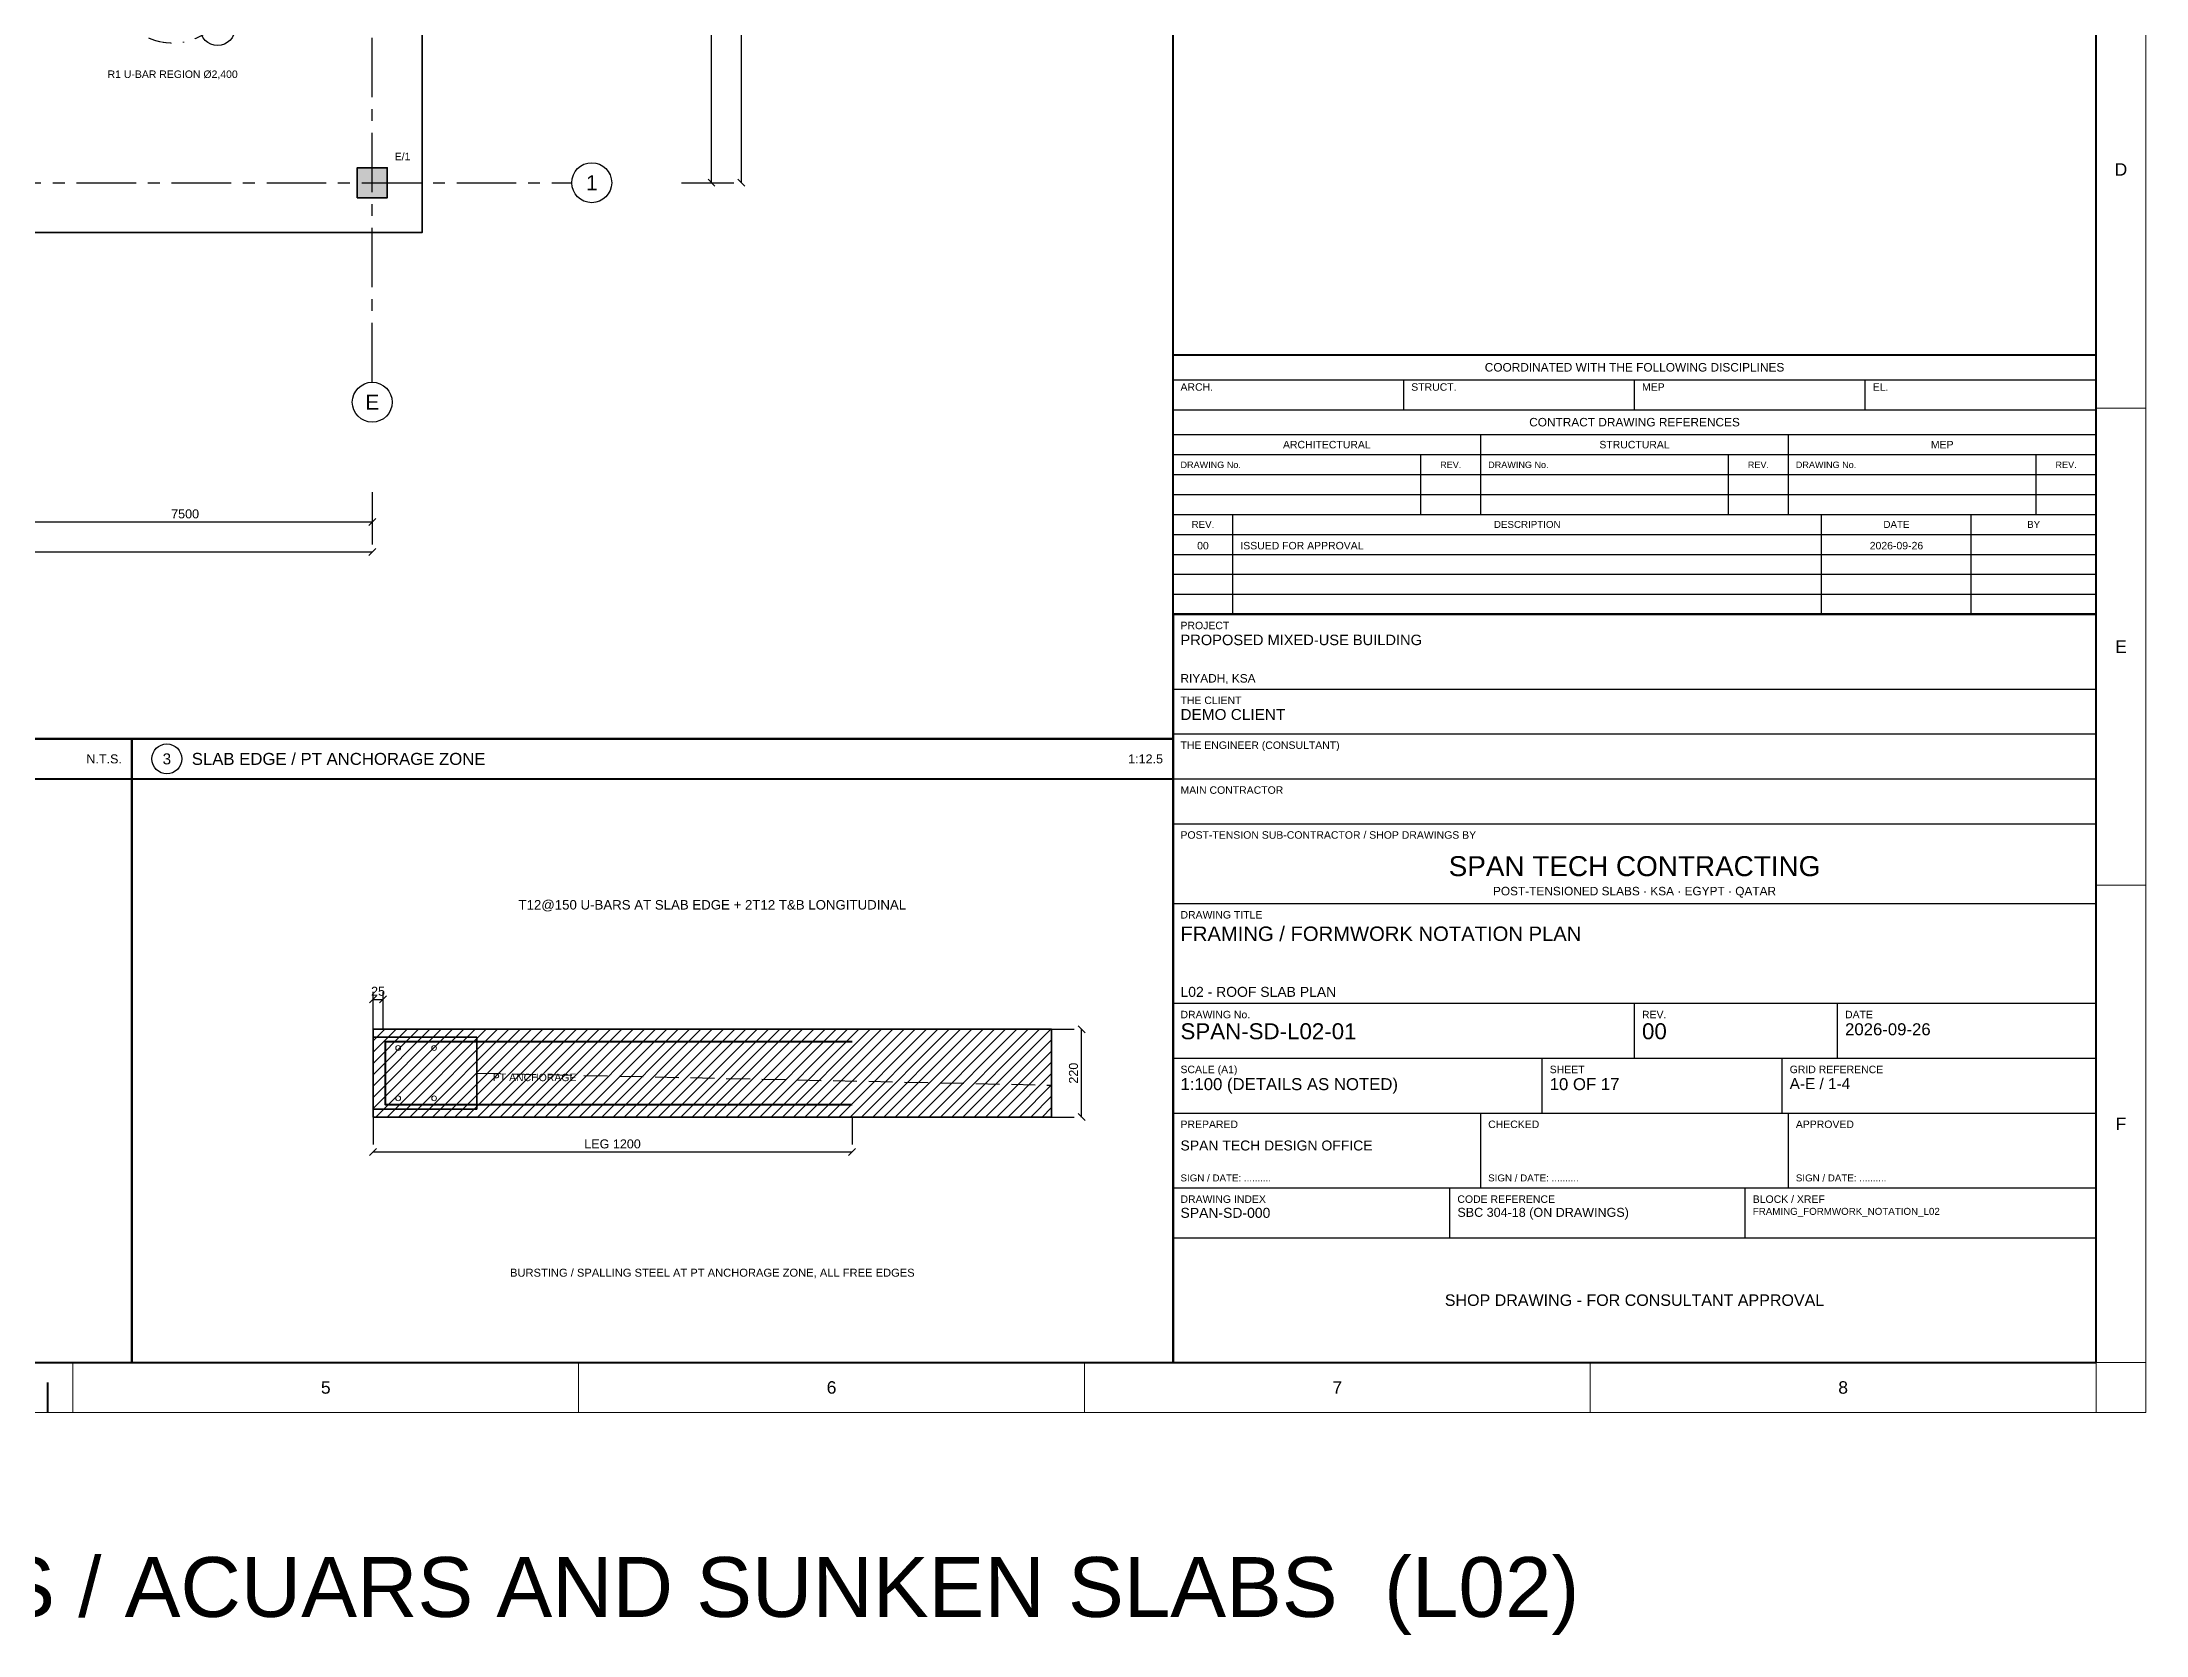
# Model space of a CAD drawing. Header units: millimetres. Extents: x 0 to 396150, y -260000 to 91864.
# Drawn here: x 131933 to 174100, y -134461 to -102531 of the extents above; entities that cross this region are included whole.
import ezdxf
from ezdxf.enums import TextEntityAlignment as Align

# ---------------------------------------------------------------- set-up
doc = ezdxf.new("R2010")
doc.units = ezdxf.units.MM
doc.header["$LTSCALE"] = 37.5
for name, pattern in [('CENTER', [50.8, 31.75, -6.35, 6.35, -6.35]), ('DASHDOT', [25.4, 12.7, -6.35, 0, -6.35]), ('DASHED', [19.05, 12.7, -6.35])]:
    doc.linetypes.add(name, pattern=pattern)
doc.layers.get('0').update_dxf_attribs({"linetype": 'CONTINUOUS'})
for name, color, linetype in [('SPAN-CALLOUT', 3, 'CONTINUOUS'), ('SPAN-COL-HATCH', 8, 'CONTINUOUS'), ('SPAN-DETAIL', 7, 'CONTINUOUS'), ('SPAN-DETAIL-HATCH', 8, 'CONTINUOUS'), ('SPAN-DIM', 8, 'CONTINUOUS'), ('SPAN-GRID', 8, 'CENTER'), ('SPAN-GRID-BUBBLE', 8, 'CONTINUOUS'), ('SPAN-PT-TENDON', 3, 'CONTINUOUS'), ('SPAN-PT-ZONE', 4, 'DASHDOT'), ('SPAN-RB-TEXT', 7, 'CONTINUOUS'), ('SPAN-SHEET-NOTES', 7, 'CONTINUOUS'), ('SPAN-SHEET-TEXT', 2, 'CONTINUOUS'), ('SPAN-TEXT', 7, 'CONTINUOUS'), ('SPAN-XREF', 7, 'CONTINUOUS')]:
    doc.layers.add(name, color=color, linetype=linetype)
for name, color, linetype, lineweight in [('SPAN-COL', 7, 'CONTINUOUS', 35), ('SPAN-RB-UBAR', 6, 'CONTINUOUS', 20), ('SPAN-SHEET-FRAME', 7, 'CONTINUOUS', 50), ('SPAN-SHEET-TITLE', 7, 'CONTINUOUS', 25), ('SPAN-SLAB-EDGE', 3, 'CONTINUOUS', 35)]:
    doc.layers.add(name, color=color, linetype=linetype, lineweight=lineweight)
doc.styles.get("Standard").update_dxf_attribs({"font": 'arial.ttf'})

# ---------------------------------------------------------------- blocks, each defined once
blk = doc.blocks.new('FRAMING_FORMWORK_NOTATION_L02')
at = {"layer": 'SPAN-COL-HATCH'}
h = blk.add_hatch(color=256, dxfattribs=at)
h.dxf.hatch_style = 1
h.paths.add_polyline_path([(48250, 24350), (48850, 24350), (48850, 24950), (48250, 24950)])
at = {"layer": 'SPAN-DETAIL-HATCH'}
h = blk.add_hatch(dxfattribs=at)
h.set_pattern_fill('ANSI31', color=256, scale=50.3937)
h.paths.add_polyline_path([(48566.666667, 5920), (62166.666667, 5920), (62166.666667, 7680), (48566.666667, 7680)])
at = {"layer": 'SPAN-CALLOUT'}
for centre, radius in [((45450, 27750), 350), ((44433.333333, 13100), 300)]:
    blk.add_circle(centre, radius, dxfattribs=at)
at = {"layer": 'SPAN-COL'}
blk.add_lwpolyline([(48250, 24350), (48850, 24350), (48850, 24950), (48250, 24950)], close=True, dxfattribs=at)
at = {"layer": 'SPAN-DETAIL', "lineweight": 35}
blk.add_lwpolyline([(48566.666667, 5920), (62166.666667, 5920), (62166.666667, 7680), (48566.666667, 7680)], close=True, dxfattribs=at)
at = {"layer": 'SPAN-DIM'}
for p, q in [((55950, 24650), (55950, 48650)), ((55350, 24650), (55350, 32650)), ((54750, 24650), (55200, 24650)), ((54750, 24650), (55800, 24650)), ((55420, 24580), (55280, 24720)), ((56020, 24580), (55880, 24720)), ((48550, 18450), (48550, 18000)), ((48550, 18450), (48550, 17400)), ((41050, 17850), (48550, 17850)), ((48480, 17780), (48620, 17920)), ((48480, 17180), (48620, 17320)), ((18550, 17250), (48550, 17250)), ((48496.666667, 8210), (48636.666667, 8350)), ((48566.666667, 7680), (48566.666667, 8430)), ((48566.666667, 8280), (48766.666667, 8280)), ((48696.666667, 8210), (48836.666667, 8350)), ((48766.666667, 7680), (48766.666667, 8430)), ((62166.666667, 7680), (62616.666667, 7680)), ((62836.666667, 7610), (62696.666667, 7750)), ((62766.666667, 5920), (62766.666667, 7680)), ((48566.666667, 5920), (48566.666667, 5370)), ((58166.666667, 5920), (58166.666667, 5370)), ((62166.666667, 5920), (62616.666667, 5920)), ((62836.666667, 5850), (62696.666667, 5990)), ((48496.666667, 5150), (48636.666667, 5290)), ((48566.666667, 5220), (58166.666667, 5220)), ((58096.666667, 5150), (58236.666667, 5290))]:
    blk.add_line(p, q, dxfattribs=at)
at = {"layer": 'SPAN-GRID'}
for p, q in [((48550, 20650), (48550, 52650)), ((14050, 24650), (52550, 24650))]:
    blk.add_line(p, q, dxfattribs=at)
at = {"layer": 'SPAN-GRID-BUBBLE'}
for centre in [(52950, 24650), (48550, 20250)]:
    blk.add_circle(centre, 400, dxfattribs=at)
at = {"layer": 'SPAN-PT-TENDON', "lineweight": 35}
blk.add_lwpolyline([(48566.666667, 6080), (50646.666667, 6080), (50646.666667, 7520), (48566.666667, 7520)], close=True, dxfattribs=at)
at = {"layer": 'SPAN-PT-TENDON', "linetype": 'DASHED'}
blk.add_lwpolyline([(50646.666667, 6800), (62166.666667, 6560)], dxfattribs=at)
at = {"layer": 'SPAN-PT-ZONE'}
blk.add_lwpolyline([(17050, 23650), (49550, 23650), (49550, 49650), (17050, 49650)], close=True, dxfattribs=at)
at = {"layer": 'SPAN-RB-UBAR'}
for p, q in [((58166.666667, 7432), (58166.666667, 7432)), ((58166.666667, 7432), (58166.666667, 7432)), ((58166.666667, 6168), (58166.666667, 6168)), ((58166.666667, 6168), (58166.666667, 6168))]:
    blk.add_line(p, q, dxfattribs=at)
at = {"layer": 'SPAN-RB-UBAR', "lineweight": 70}
blk.add_lwpolyline([(58166.666667, 6168), (48814.666667, 6168), (48814.666667, 7432), (58166.666667, 7432)], dxfattribs=at)
at = {"layer": 'SPAN-RB-UBAR', "linetype": 'DASHDOT'}
blk.add_circle((44550, 28650), 1200, dxfattribs=at)
at = {"layer": 'SPAN-RB-UBAR'}
for centre in [(49070.666667, 7304), (49790.666667, 7304), (49070.666667, 6296), (49790.666667, 6296)]:
    blk.add_circle(centre, 48, dxfattribs=at)
at = {"layer": 'SPAN-SHEET-FRAME'}
for p, q in [((64600, 1000), (64600, 58400)), ((64600, 21200), (83100, 21200)), ((64600, 16000), (83100, 16000)), ((2000, 13500), (64600, 13500)), ((22866.666667, 12700), (43733.333333, 12700)), ((43733.333333, 12700), (64600, 12700)), ((42050, 0), (42050, 600))]:
    blk.add_line(p, q, dxfattribs=at)
at = {"layer": 'SPAN-SHEET-FRAME', "lineweight": 13}
for p, q in [((83100, 20133.333333), (84100, 20133.333333)), ((83100, 10566.666667), (84100, 10566.666667)), ((42550, 0), (42550, 1000)), ((52687.5, 0), (52687.5, 1000)), ((62825, 0), (62825, 1000)), ((72962.5, 0), (72962.5, 1000)), ((83100, 0), (83100, 1000)), ((83100, 1000), (84100, 1000))]:
    blk.add_line(p, q, dxfattribs=at)
blk.add_lwpolyline([(0, 0), (84100, 0), (84100, 59400), (0, 59400)], close=True, dxfattribs=at)
at = {"layer": 'SPAN-SHEET-FRAME'}
for points in [[(2000, 1000), (83100, 1000), (83100, 58400), (2000, 58400)], [(22866.666667, 1000), (43733.333333, 1000), (43733.333333, 13500), (22866.666667, 13500)], [(43733.333333, 1000), (64600, 1000), (64600, 13500), (43733.333333, 13500)]]:
    blk.add_lwpolyline(points, close=True, dxfattribs=at)
at = {"layer": 'SPAN-SHEET-TITLE'}
for p, q in [((64600, 20700), (83100, 20700)), ((69225, 20100), (69225, 20700)), ((73850, 20100), (73850, 20700)), ((78475, 20100), (78475, 20700)), ((64600, 20100), (83100, 20100)), ((64600, 19600), (83100, 19600)), ((70766.666667, 19200), (70766.666667, 19600)), ((76933.333333, 19200), (76933.333333, 19600)), ((64600, 19200), (83100, 19200)), ((69566.666667, 18800), (69566.666667, 19200)), ((70766.666667, 18800), (70766.666667, 19200)), ((75733.333333, 18800), (75733.333333, 19200)), ((76933.333333, 18800), (76933.333333, 19200)), ((81900, 18800), (81900, 19200)), ((64600, 18800), (83100, 18800)), ((69566.666667, 18400), (69566.666667, 18800)), ((70766.666667, 18400), (70766.666667, 18800)), ((75733.333333, 18400), (75733.333333, 18800)), ((76933.333333, 18400), (76933.333333, 18800)), ((81900, 18400), (81900, 18800)), ((64600, 18400), (83100, 18400)), ((69566.666667, 18000), (69566.666667, 18400)), ((70766.666667, 18000), (70766.666667, 18400)), ((75733.333333, 18000), (75733.333333, 18400)), ((76933.333333, 18000), (76933.333333, 18400)), ((81900, 18000), (81900, 18400)), ((64600, 18000), (83100, 18000)), ((65800, 17600), (65800, 18000)), ((77600, 17600), (77600, 18000)), ((80600, 17600), (80600, 18000)), ((64600, 17600), (83100, 17600)), ((65800, 17200), (65800, 17600)), ((77600, 17200), (77600, 17600)), ((80600, 17200), (80600, 17600)), ((64600, 17200), (83100, 17200)), ((65800, 16800), (65800, 17200)), ((77600, 16800), (77600, 17200)), ((80600, 16800), (80600, 17200)), ((64600, 16800), (83100, 16800)), ((65800, 16400), (65800, 16800)), ((77600, 16400), (77600, 16800)), ((80600, 16400), (80600, 16800)), ((64600, 16400), (83100, 16400)), ((65800, 16000), (65800, 16400)), ((77600, 16000), (77600, 16400)), ((80600, 16000), (80600, 16400)), ((64600, 16000), (83100, 16000)), ((64600, 14500), (83100, 14500)), ((64600, 13600), (83100, 13600)), ((64600, 12700), (83100, 12700)), ((64600, 11800), (83100, 11800)), ((64600, 10200), (83100, 10200)), ((64600, 8200), (83100, 8200)), ((73850, 7100), (73850, 8200)), ((77920, 7100), (77920, 8200)), ((64600, 7100), (83100, 7100)), ((72000, 6000), (72000, 7100)), ((76810, 6000), (76810, 7100)), ((64600, 6000), (83100, 6000)), ((70766.666667, 4500), (70766.666667, 6000)), ((76933.333333, 4500), (76933.333333, 6000)), ((64600, 4500), (83100, 4500)), ((70150, 3500), (70150, 4500)), ((76070, 3500), (76070, 4500)), ((64600, 3500), (83100, 3500))]:
    blk.add_line(p, q, dxfattribs=at)
at = {"layer": 'SPAN-SHEET-TITLE', "lineweight": 50}
blk.add_lwpolyline([(64600, 1000), (83100, 1000), (83100, 16000), (64600, 16000)], close=True, dxfattribs=at)
at = {"layer": 'SPAN-SLAB-EDGE', "color": 3}
blk.add_lwpolyline([(17050, 23650), (49550, 23650), (49550, 49650), (17050, 49650)], close=True, dxfattribs=at)
at = {"layer": 'SPAN-CALLOUT'}
blk.add_text('3', height=220, dxfattribs=at).set_placement((44433.333333, 13100), align=Align.MIDDLE_CENTER)
at = {"layer": 'SPAN-DIM'}
for s, p in [('7500', (44800, 17922)), ('25', (48666.666667, 8352)), ('LEG 1200', (53366.666667, 5292))]:
    blk.add_text(s, height=180, dxfattribs=at).set_placement(p, align=Align.CENTER)
blk.add_text('220', height=180, rotation=90, dxfattribs=at).set_placement((62694.666667, 6800), align=Align.CENTER)
at = {"layer": 'SPAN-PT-TENDON'}
blk.add_text('PT ANCHORAGE', height=150, dxfattribs=at).set_placement((50966.666667, 6640))
at = {"layer": 'SPAN-RB-TEXT'}
blk.add_text('T12@150 U-BARS AT SLAB EDGE + 2T12 T&B LONGITUDINAL', height=190, dxfattribs=at).set_placement((55366.666667, 10080), align=Align.CENTER)
at = {"layer": 'SPAN-RB-UBAR'}
blk.add_text('R1 U-BAR REGION Ø2,400', height=150, dxfattribs=at).set_placement((44550, 26750), align=Align.CENTER)
at = {"layer": 'SPAN-SHEET-FRAME'}
for s, p in [('D', (83600, 24916.666667)), ('E', (83600, 15350)), ('F', (83600, 5783.333333)), ('5', (47618.75, 500)), ('6', (57756.25, 500)), ('7', (67893.75, 500)), ('8', (78031.25, 500))]:
    blk.add_text(s, height=250, dxfattribs=at).set_placement(p, align=Align.MIDDLE_CENTER)
at = {"layer": 'SPAN-SHEET-NOTES'}
blk.add_text('BURSTING / SPALLING STEEL AT PT ANCHORAGE ZONE, ALL FREE EDGES', height=160, dxfattribs=at).set_placement((55366.666667, 2720), align=Align.CENTER)
at = {"layer": 'SPAN-SHEET-TEXT'}
for s, p in [('00', (65200, 17300)), ('2026-09-26', (79100, 17300))]:
    blk.add_text(s, height=150, dxfattribs=at).set_placement(p, align=Align.CENTER)
for s, height, p in [('ISSUED FOR APPROVAL', 150, (65950, 17300)), ('PROPOSED MIXED-USE BUILDING', 210, (64750, 15380)), ('DEMO CLIENT', 220, (64750, 13880)), ('FRAMING / FORMWORK NOTATION PLAN', 290, (64750, 9450)), ('SPAN-SD-L02-01', 320, (64750, 7480)), ('00', 320, (74000, 7480)), ('2026-09-26', 240, (78070, 7560)), ('1:100 (DETAILS AS NOTED)', 240, (64750, 6460)), ('10 OF 17', 240, (72150, 6460)), ('A-E / 1-4', 220, (76960, 6480)), ('SPAN TECH DESIGN OFFICE', 200, (64750, 5250)), ('SPAN-SD-000', 200, (64750, 3900)), ('SBC 304-18 (ON DRAWINGS)', 180, (70300, 3920)), ('FRAMING_FORMWORK_NOTATION_L02', 140, (76220, 3960))]:
    blk.add_text(s, height=height, dxfattribs=at).set_placement(p)
blk.add_text('SLAB EDGE / PT ANCHORAGE ZONE', height=240, dxfattribs=at).set_placement((44933.333333, 13100), align=Align.MIDDLE_LEFT)
for s, height, p in [('SPAN TECH CONTRACTING', 400, (73850, 10950)), ('SHOP DRAWING - FOR CONSULTANT APPROVAL', 230, (73850, 2250))]:
    blk.add_text(s, height=height, dxfattribs=at).set_placement(p, align=Align.MIDDLE_CENTER)
at = {"layer": 'SPAN-SHEET-TITLE'}
for s, height, p in [('COORDINATED WITH THE FOLLOWING DISCIPLINES', 170, (73850, 20950)), ('CONTRACT DRAWING REFERENCES', 170, (73850, 19850)), ('ARCHITECTURAL', 150, (67683.333333, 19400)), ('STRUCTURAL', 150, (73850, 19400)), ('MEP', 150, (80016.666667, 19400)), ('REV.', 140, (65200, 17800)), ('DESCRIPTION', 140, (71700, 17800)), ('DATE', 140, (79100, 17800)), ('BY', 140, (81850, 17800)), ('POST-TENSIONED SLABS · KSA · EGYPT · QATAR', 170, (73850, 10450))]:
    blk.add_text(s, height=height, dxfattribs=at).set_placement(p, align=Align.MIDDLE_CENTER)
for s, height, p in [('ARCH.', 150, (64750, 20480)), ('STRUCT.', 150, (69375, 20480)), ('MEP', 150, (74000, 20480)), ('EL.', 150, (78625, 20480)), ('DRAWING No.', 130, (64750, 18930)), ('DRAWING No.', 130, (70916.666667, 18930)), ('DRAWING No.', 130, (77083.333333, 18930)), ('PROJECT', 150, (64750, 15700)), ('RIYADH, KSA', 170, (64750, 14630)), ('THE CLIENT', 150, (64750, 14200)), ('THE ENGINEER (CONSULTANT)', 150, (64750, 13300)), ('MAIN CONTRACTOR', 150, (64750, 12400)), ('POST-TENSION SUB-CONTRACTOR / SHOP DRAWINGS BY', 150, (64750, 11500)), ('DRAWING TITLE', 150, (64750, 9900)), ('L02 - ROOF SLAB PLAN', 200, (64750, 8330)), ('DRAWING No.', 150, (64750, 7900)), ('REV.', 150, (74000, 7900)), ('DATE', 150, (78070, 7900)), ('SCALE (A1)', 150, (64750, 6800)), ('SHEET', 150, (72150, 6800)), ('GRID REFERENCE', 150, (76960, 6800)), ('PREPARED', 150, (64750, 5700)), ('CHECKED', 150, (70916.666667, 5700)), ('APPROVED', 150, (77083.333333, 5700)), ('SIGN / DATE: ..........', 140, (64750, 4630)), ('SIGN / DATE: ..........', 140, (70916.666667, 4630)), ('SIGN / DATE: ..........', 140, (77083.333333, 4630)), ('DRAWING INDEX', 150, (64750, 4200)), ('CODE REFERENCE', 150, (70300, 4200)), ('BLOCK / XREF', 150, (76220, 4200))]:
    blk.add_text(s, height=height, dxfattribs=at).set_placement(p)
for p in [(70166.666667, 18930), (76333.333333, 18930), (82500, 18930)]:
    blk.add_text('REV.', height=130, dxfattribs=at).set_placement(p, align=Align.CENTER)
for s, p in [('N.T.S.', (43533.333333, 13100)), ('1:12.5', (64400, 13100))]:
    blk.add_text(s, height=180, dxfattribs=at).set_placement(p, align=Align.MIDDLE_RIGHT)
at = {"layer": 'SPAN-TEXT'}
blk.add_text('E/1', height=150, dxfattribs=at).set_placement((49000, 25100))
for s, p in [('1', (52950, 24650)), ('E', (48550, 20250))]:
    blk.add_text(s, height=300, dxfattribs=at).set_placement(p, align=Align.MIDDLE_CENTER)

msp = doc.modelspace()

# ---------------------------------------------------------------- block references
msp.add_blockref('FRAMING_FORMWORK_NOTATION_L02', (90000, -130000))

# ---------------------------------------------------------------- texts
at = {"layer": 'SPAN-XREF'}
msp.add_text('SPAN-SD-L02-05  REINFORCEMENT AROUND VOIDS / ACUARS AND SUNKEN SLABS  (L02)', height=1200, dxfattribs=at).set_placement((90000, -134100))

doc.saveas('drawing.dxf')
